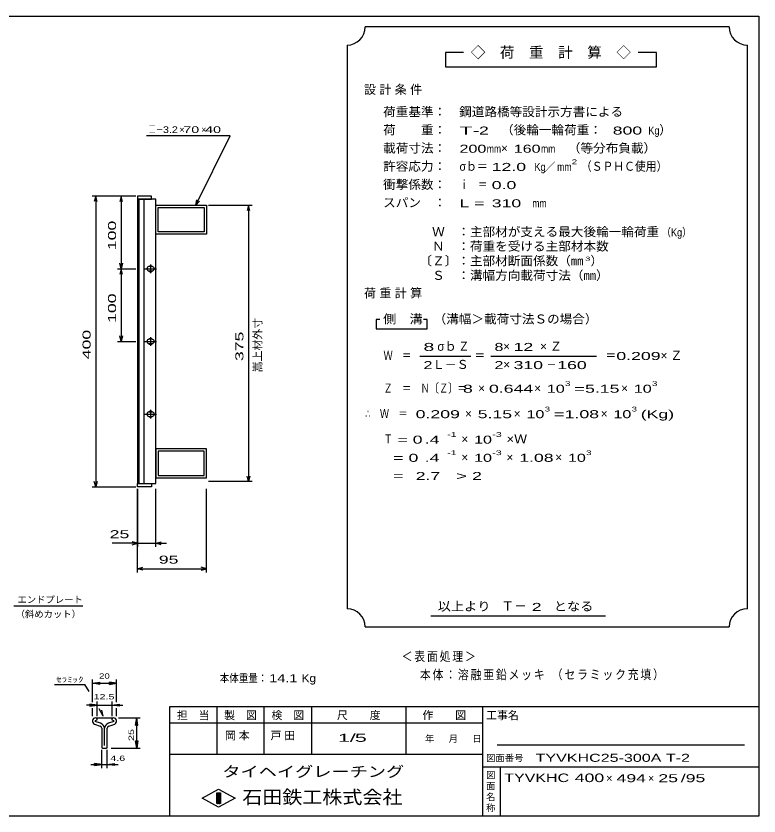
# Model space of a CAD drawing. Units: millimetres, scale not verified, with parts at other scales. Extents: x -910 to 868, y -641 to 524.
# Drawn here: x -153 to 868, y -576 to 524 of the extents above; entities that cross this region are included whole.
import ezdxf
from ezdxf.enums import TextEntityAlignment as Align

# ---------------------------------------------------------------- set-up
doc = ezdxf.new("R2010")
doc.units = ezdxf.units.MM
doc.header["$LTSCALE"] = 5
for name, color, linetype, lineweight in [('CADPAC_LAYER_0000', 150, 'Continuous', 25), ('CADPAC_LAYER_0016', 3, 'Continuous', 25), ('CADPAC_LAYER_0022', 2, 'Continuous', 25), ('CADPAC_LAYER_0032', 4, 'Continuous', 25)]:
    doc.layers.add(name, color=color, linetype=linetype, lineweight=lineweight)
doc.styles.add('ベクトル', font='')
doc.styles.get('ベクトル').set_extended_font_data('ベクトル')

msp = doc.modelspace()

# ---------------------------------------------------------------- linework, layer by layer
at = {"layer": 'CADPAC_LAYER_0000'}
for p, q in [((-862, 524.25), (868, 524.25)), ((868, 524.25), (868, -575.75)), ((868, -425.75), (58, -425.75)), ((58, -425.75), (58, -575.75)), ((123, -425.75), (123, -490.75)), ((188, -490.75), (188, -425.75)), ((253, -425.75), (253, -490.75)), ((383, -490.75), (383, -425.75)), ((488, -425.75), (488, -575.75)), ((488, -448.25), (58, -448.25)), ((848, -478.25), (508, -478.25)), ((58, -490.75), (488, -490.75)), ((488, -508.25), (868, -508.25)), ((513, -575.75), (513, -508.25)), ((103, -551.25), (125.5, -538.75)), ((125.5, -538.75), (148, -551.25)), ((123, -543.75), (128, -543.75)), ((123, -558.75), (123, -543.75)), ((123, -543.75), (124, -543.75)), ((124, -543.75), (124, -558.75)), ((125, -558.75), (125, -543.75)), ((125, -543.75), (126, -543.75)), ((126, -543.75), (126, -558.75)), ((127, -558.75), (127, -543.75)), ((127, -543.75), (128, -543.75)), ((128, -543.75), (128, -558.75)), ((128, -543.75), (128, -558.75)), ((125.5, -563.75), (103, -551.25)), ((128, -558.75), (123, -558.75)), ((124, -558.75), (125, -558.75)), ((148, -551.25), (125.5, -563.75)), ((126, -558.75), (127, -558.75)), ((868, -575.75), (-862, -575.75))]:
    msp.add_line(p, q, dxfattribs=at)
at = {"layer": 'CADPAC_LAYER_0016'}
for p, q in [((33, 276.75), (14, 276.75)), ((14, 276.75), (14, 272.25)), ((33, 272.25), (33, 276.75)), ((14, 272.25), (33, 272.25)), ((14, 272.25), (14, -118.75)), ((39, 272.25), (14, 272.25)), ((16, 272.25), (16, -118.75)), ((23, -118.75), (23, 272.25)), ((39, -118.75), (39, 272.25)), ((39, 264.25), (109, 264.25)), ((39, 224.25), (39, 264.25)), ((109, 264.25), (109, 224.25)), ((42.2, 261.05), (105.8, 261.05)), ((42.2, 227.45), (42.2, 261.05)), ((105.8, 261.05), (105.8, 227.45)), ((109, 224.25), (39, 224.25)), ((105.8, 227.45), (42.2, 227.45)), ((24, 176.75), (40, 176.75)), ((34, 179.75), (30, 179.75)), ((32, 182.75), (32, 170.75)), ((30, 173.75), (34, 173.75)), ((34, 79.75), (30, 79.75)), ((32, 82.75), (32, 70.75)), ((24, 76.75), (40, 76.75)), ((30, 73.75), (34, 73.75)), ((34, -20.25), (30, -20.25)), ((32, -17.25), (32, -29.25)), ((24, -23.25), (40, -23.25)), ((30, -26.25), (34, -26.25)), ((109, -70.75), (39, -70.75)), ((39, -70.75), (39, -110.75)), ((105.8, -73.95), (42.2, -73.95)), ((42.2, -73.95), (42.2, -107.55)), ((105.8, -107.55), (105.8, -73.95)), ((109, -110.75), (109, -70.75)), ((42.2, -107.55), (105.8, -107.55)), ((14, -118.75), (33, -118.75)), ((14, -123.25), (14, -118.75)), ((14, -118.75), (39, -118.75)), ((33, -118.75), (33, -123.25)), ((39, -110.75), (109, -110.75)), ((33, -123.25), (14, -123.25))]:
    msp.add_line(p, q, dxfattribs=at)
for centre, radius, start, end in [((30, 176.75), 3, 90, 270), ((32, 176.75), 4, 46.6, 133.4), ((34, 176.75), 3, 270, 90), ((32, 176.75), 4, 226.6, 313.4), ((30, 76.75), 3, 90, 270), ((32, 76.75), 4, 46.6, 133.4), ((34, 76.75), 3, 270, 90), ((32, 76.75), 4, 226.6, 313.4), ((30, -23.25), 3, 90, 270), ((32, -23.25), 4, 46.6, 133.4), ((34, -23.25), 3, 270, 90), ((32, -23.25), 4, 226.6, 313.4)]:
    msp.add_arc(centre, radius, start, end, dxfattribs=at)
at = {"layer": 'CADPAC_LAYER_0022', "color": 4}
for p, q in [((827, 509.25), (327, 509.25)), ((302, 484.25), (302, -290.75)), ((852, -290.75), (852, 484.25)), ((462, 474.25), (437, 474.25)), ((437, 474.25), (437, 454.25)), ((727, 474.25), (702, 474.25)), ((727, 454.25), (727, 474.25)), ((437, 454.25), (727, 454.25)), ((141.5, 359.25), (26.5, 359.25)), ((94, 264.25), (141.5, 359.25)), ((11.5, 276.75), (-48.5, 276.75)), ((-43.5, 276.75), (-45.5, 269.25)), ((-41.5, 269.25), (-43.5, 276.75)), ((-43.5, 276.75), (-43.5, -123.25)), ((11.5, 276.75), (-13.5, 276.75)), ((-8.5, 276.75), (-10.5, 269.25)), ((-6.5, 269.25), (-8.5, 276.75)), ((-8.5, 276.75), (-8.5, 176.75)), ((94, 264.25), (95.5, 271.55)), ((94, 264.25), (99, 269.75)), ((111.5, 264.25), (171.5, 264.25)), ((166.5, 264.25), (164.5, 256.75)), ((168.5, 256.75), (166.5, 264.25)), ((166.5, 264.25), (166.5, -115.75)), ((-13.5, 176.75), (11.5, 176.75)), ((-8.5, 176.75), (-10.5, 184.25)), ((-8.5, 176.75), (-10.5, 169.25)), ((-6.5, 184.25), (-8.5, 176.75)), ((-6.5, 169.25), (-8.5, 176.75)), ((-8.5, 176.75), (-8.5, 76.75)), ((347, 106.75), (342, 106.75)), ((342, 106.75), (342, 94.25)), ((412, 106.75), (407, 106.75)), ((412, 94.25), (412, 106.75)), ((342, 94.25), (412, 94.25)), ((-8.5, 76.75), (-10.5, 84.25)), ((-6.5, 84.25), (-8.5, 76.75)), ((-13.5, 76.75), (11.5, 76.75)), ((402, 56.75), (472, 56.75)), ((499.5, 56.75), (644.5, 56.75)), ((166.5, -115.75), (164.5, -108.25)), ((168.5, -108.25), (166.5, -115.75)), ((-43.5, -123.25), (-45.5, -115.75)), ((-41.5, -115.75), (-43.5, -123.25)), ((171.5, -115.75), (111.5, -115.75)), ((-48.5, -123.25), (11.5, -123.25)), ((14, -125.75), (14, -205.75)), ((14, -240.75), (14, -125.75)), ((39, -205.75), (39, -125.75)), ((109, -240.75), (109, -125.75)), ((14, -200.75), (-21, -200.75)), ((14, -200.75), (6.5, -198.75)), ((6.5, -202.75), (14, -200.75)), ((14, -200.75), (39, -200.75)), ((39, -200.75), (46.5, -198.75)), ((46.5, -202.75), (39, -200.75)), ((39, -200.75), (54, -200.75)), ((14, -235.75), (21.5, -233.75)), ((21.5, -237.75), (14, -235.75)), ((14, -235.75), (109, -235.75)), ((109, -235.75), (101.5, -233.75)), ((101.5, -237.75), (109, -235.75)), ((-156, -286.95), (-61, -286.95)), ((417, -300.75), (657, -300.75)), ((327, -315.75), (827, -315.75))]:
    msp.add_line(p, q, dxfattribs=at)
for centre, start, end in [((302, 509.25), 270, 0), ((852, 509.25), 180, 270), ((302, -315.75), 0, 90), ((852, -315.75), 90, 180)]:
    msp.add_arc(centre, 25, start, end, dxfattribs=at)
at = {"layer": 'CADPAC_LAYER_0032'}
for p, q in [((-100.167, -394.75), (-58.5, -394.75)), ((-52.667, -404.75), (-58.5, -394.75)), ((-48, -419.25), (-48, -388.25)), ((-48, -393.25), (-38, -391.75)), ((-38, -394.75), (-48, -393.25)), ((-48, -393.25), (-14.667, -393.25)), ((-38, -394.75), (-38, -391.75)), ((-14.667, -393.25), (-24.667, -391.75)), ((-24.667, -394.75), (-24.667, -391.75)), ((-24.667, -394.75), (-14.667, -393.25)), ((-14.667, -419.25), (-14.667, -388.25)), ((-41.333, -423.25), (-56.333, -423.25)), ((-41.333, -423.25), (-51.333, -421.75)), ((-51.333, -421.75), (-51.333, -424.75)), ((-51.333, -424.75), (-41.333, -423.25)), ((-48, -438.25), (-48, -427.25)), ((-41.333, -438.25), (-41.333, -418.25)), ((-41.333, -423.25), (-21.333, -423.25)), ((-33, -438.25), (-38.833, -428.25)), ((-21.333, -418.25), (-21.333, -438.25)), ((-21.333, -423.25), (-11.333, -421.75)), ((-11.333, -424.75), (-21.333, -423.25)), ((-21.333, -423.25), (-6.333, -423.25)), ((-14.667, -438.25), (-14.667, -427.25)), ((-11.333, -421.75), (-11.333, -424.75)), ((-33, -438.25), (-34.833, -430.417)), ((-45.298, -449.382), (-37.181, -452.232)), ((-36.832, -448.297), (-44.032, -445.764)), ((-43.767, -444.604), (-41.367, -443.438)), ((-42.85, -440.75), (-19.433, -440.75)), ((-41.367, -443.438), (-41.367, -443.054)), ((-18.669, -445.764), (-25.869, -448.297)), ((-25.52, -452.232), (-17.403, -449.382)), ((-21.334, -443.054), (-21.334, -443.438)), ((-21.334, -443.438), (-18.934, -444.604)), ((-12.167, -440.75), (17.833, -440.75)), ((11.333, -450.75), (12.833, -440.75)), ((11.333, -450.75), (14.333, -450.75)), ((14.333, -450.75), (12.833, -440.75)), ((12.833, -482.417), (12.833, -440.75)), ((-35.184, -455.07), (-35.184, -481.27)), ((-31.333, -478.6), (-31.333, -455.15)), ((-27.517, -481.27), (-27.517, -455.07)), ((12.833, -482.417), (11.333, -472.417)), ((11.333, -472.417), (14.333, -472.417)), ((14.333, -472.417), (12.833, -482.417)), ((-34.017, -482.436), (-28.684, -482.436)), ((-22.167, -482.417), (17.833, -482.417)), ((-35.167, -509.917), (-35.167, -484.917)), ((-27.5, -509.917), (-27.5, -484.917)), ((-50.167, -504.917), (-35.167, -504.917)), ((-35.167, -504.917), (-45.167, -503.417)), ((-45.167, -506.417), (-45.167, -503.417)), ((-45.167, -506.417), (-35.167, -504.917)), ((-35.167, -504.917), (-27.5, -504.917)), ((-27.5, -504.917), (-17.5, -503.417)), ((-17.5, -506.417), (-27.5, -504.917)), ((-27.5, -504.917), (-12.5, -504.917)), ((-17.5, -506.417), (-17.5, -503.417))]:
    msp.add_line(p, q, dxfattribs=at)
for centre, radius, start, end in [((-43.517, -445.25), 4.5, 90.98, 246.68), ((-43.491, -445.277), 0.733, 111.91, 222.33), ((-43.781, -443.16), 2.417, 2.5, 85.55), ((-38.983, -455.655), 7.667, 3.78, 73.7), ((-23.718, -455.655), 7.667, 106.3, 176.22), ((-18.92, -443.16), 2.417, 94.45, 177.5), ((-19.184, -445.25), 4.5, 293.32, 89.02002), ((-19.21, -445.277), 0.733, 317.67, 68.08999), ((-38.181, -455.066), 3, 0, 70.58), ((-24.52, -455.066), 3, 109.42, 180), ((-34.017, -481.27), 1.167, 180, 270), ((-28.684, -481.27), 1.167, 270, 0)]:
    msp.add_arc(centre, radius, start, end, dxfattribs=at)

# ---------------------------------------------------------------- texts
at = {"layer": 'CADPAC_LAYER_0000', "style": 'ベクトル'}
for s, height, p in [('担\u3000当', 11, (68, -437.25)), ('製\u3000図', 11, (133, -437.25)), ('検\u3000図', 11, (198, -437.25)), ('尺\u3000\u3000度', 11, (288, -437.25)), ('作\u3000\u3000図', 11, (405.5, -437.25)), ('工事名', 11, (493, -437.25)), ('年', 9.164, (409, -469.5)), ('月', 9.164, (441.5, -469.5)), ('日', 9.164, (474, -469.5)), ('図面番号', 9.164, (493, -496)), ('図', 9.164, (493, -519.5)), ('面', 9.164, (493, -534.5)), ('名', 9.164, (493, -549.5)), ('称', 9.164, (493, -564.5))]:
    msp.add_text(s, height=height, dxfattribs=at).set_placement(p, align=Align.MIDDLE_LEFT)
at = {"layer": 'CADPAC_LAYER_0000', "color": 222, "style": 'ベクトル'}
for s, height, width, p in [('タイヘイグレーチング', 14.66, 1.25, (130.5, -514.75)), ('石田鉄工株式会社', 18.33, 1.1, (158, -549.75))]:
    msp.add_text(s, height=height, dxfattribs=dict(at, width=width)).set_placement(p, align=Align.MIDDLE_LEFT)
at = {"layer": 'CADPAC_LAYER_0022', "style": 'ベクトル'}
for s, height, p in [('◇\u3000荷\u3000重\u3000計\u3000算\u3000◇', 14.66, (472, 474.25)), ('）', 12.1, (731, 367.5)), ('×', 9.164, (71.5, 368)), ('×', 9.164, (101.5, 368)), ('×', 12.1, (513.5, 342.5)), ('／', 11, (573.25, 316.75)), ('）', 12.1, (636.5, 187.5)), ('σｂ', 12.1, (426, 70)), ('×', 12.1, (516.5, 70)), ('Ｌ－Ｓ', 12.1, (419.5, 45)), ('×', 12.1, (516.5, 45)), ('×', 12.1, (482, 12.5)), ('×', 12.1, (559, 12.5)), ('×', 12.1, (678.5, 12.5)), ('×', 12.1, (464, -22.5)), ('×', 12.1, (531, -22.5)), ('×', 12.1, (650.5, -22.5)), ('×', 12.1, (459, -57.5)), ('×', 12.1, (459, -82.5)), ('×', 12.1, (521, -82.5)), ('×', 12.1, (588, -82.5)), ('エンドプレート', 9.164, (-151, -278.2)), ('Ｔ－', 12.83, (514, -287)), ('（斜めカット）', 9.164, (-153.5, -298.2)), ('×', 11, (658, -523.75)), ('×', 11, (715.5, -523.75))]:
    msp.add_text(s, height=height, dxfattribs=at).set_placement(p, align=Align.MIDDLE_LEFT)
for s, height, width, p in [('荷重基準：\u3000', 12.1, 1.05, (351.5, 392.5)), ('鋼道路橋等設計示方書による', 12.1, 1.05, (456, 392.5)), ('荷\u3000\u3000重：\u3000', 12.1, 1.05, (351.5, 367.5)), ('（後輪一輪荷重：', 12.1, 1.05, (513.5, 367.5)), ('□－', 9.164, 0.8, (29, 368)), ('3.2', 9.164, 1.2, (49, 368)), (' 70 ', 9.164, 1.6, (71.5, 368)), (' 40 ', 9.164, 1.6, (101.5, 368)), ('T-', 11, 2, (456.5, 366.75)), (' 2 ', 11, 1.65, (476.5, 366.75)), ('  800', 11, 1.65, (653.5, 366.75)), ('Kg', 11, 0.85, (716, 366.75)), ('載荷寸法：\u3000', 12.1, 1.05, (351.5, 342.5)), ('200', 11, 1.5, (456.5, 341.75)), ('mm', 11, 0.8, (494, 341.75)), ('160', 11, 1.5, (531, 341.75)), ('mm', 11, 0.8, (568.5, 341.75)), ('\u3000（等分布負載）', 12.1, 1.05, (588, 342.5)), ('許容応力：\u3000', 12.1, 1.05, (351.5, 317.5)), ('σｂ＝', 12.1, 0.9, (456.5, 317.5)), (' 12.0', 11, 1.65, (494, 316.75)), ('Kg', 11, 0.85, (559.5, 316.75)), ('mm', 11, 0.8, (590.75, 316.75)), ('2', 6.598, 1.5, (610.75, 323.75)), ('（ＳＰＨＣ使用）', 12.1, 0.9, (623.25, 317.5)), ('衝撃係数：\u3000', 12.1, 1.05, (351.5, 292.5)), ('ｉ\u3000＝', 12.1, 0.75, (456.5, 292.5)), (' 0.0', 11, 1.65, (494, 291.75)), ('スパン\u3000：\u3000', 12.1, 1.05, (351.5, 267.5)), ('L =', 11, 1.65, (456.5, 266.75)), (' 310 ', 11, 1.65, (494, 266.75)), ('mm', 11, 0.8, (556.5, 266.75)), ('\u3000Ｗ\u3000：主部材が支える最大後輪一輪荷重', 12.1, 1.05, (401.5, 227.5)), ('（Kg）', 11, 0.85, (734, 226.75)), ('\u3000Ｎ\u3000：荷重を受ける主部材本数', 12.1, 1.05, (401.5, 207.5)), ('〔Ｚ〕：主部材断面係数（㎜', 12.1, 1.05, (401.5, 187.5)), ('3', 5.499, 1.8, (629, 190.5)), ('\u3000Ｓ\u3000：溝幅方向載荷寸法（㎜）', 12.1, 1.05, (401.5, 167.5)), ('側\u3000溝', 12.1, 1.1, (351.5, 107.5)), ('\u3000（溝幅＞載荷寸法Ｓの場合）', 12.1, 1.05, (403.5, 107.5)), ('8', 11, 1.8, (407, 69.25)), ('Ｚ', 12.1, 0.9, (455, 70)), ('8', 11, 1.5, (504.5, 69.25)), (' 12 ', 11, 1.65, (524, 69.25)), ('Ｗ\u3000＝', 12.1, 0.75, (352, 57.5)), ('＝', 12.1, 0.9, (477, 57.5)), ('＝', 12.1, 0.9, (657, 57.5)), ('0.209', 11, 1.65, (672, 56.75)), ('2', 11, 1.5, (407, 44.25)), ('2', 11, 1.5, (504.5, 44.25)), (' 310 ', 11, 1.65, (524, 44.25)), ('－', 12.1, 0.75, (576.5, 45)), (' 160 ', 11, 1.65, (584, 44.25)), ('3', 6.598, 1.5, (601.5, 18.75)), ('3', 6.598, 1.5, (721, 18.75)), ('Ｚ\u3000＝\u3000Ｎ〔Ｚ〕＝', 12.1, 0.75, (352, 12.5)), (' 8 ', 11, 1.65, (454.5, 11.75)), ('0.644', 11, 1.65, (497, 11.75)), ('10', 11, 1.5, (576.5, 11.75)), ('=', 11, 1.7, (614, 11.75)), ('5.15', 11, 1.65, (629, 11.75)), ('10', 11, 1.5, (696, 11.75)), ('∴\u3000Ｗ\u3000＝', 12.1, 0.75, (327, -22.5)), (' 0.209', 11, 1.65, (389.5, -23.25)), ('5.15', 11, 1.65, (481.5, -23.25)), ('10', 11, 1.5, (548.5, -23.25)), ('3', 6.598, 1.5, (573.5, -16.25)), ('=', 11, 1.7, (586, -23.25)), ('1.08', 11, 1.65, (601, -23.25)), ('10', 11, 1.5, (668, -23.25)), ('3', 6.598, 1.5, (693, -16.25)), ('(Kg)', 11, 1.65, (705.5, -23.25)), ('Ｔ', 12.1, 0.75, (352, -57.5)), (' = 0', 11, 1.65, (364.5, -58.25)), (' .4 ', 11, 1.65, (402, -58.25)), ('-1', 6.598, 1.65, (439.5, -51.25)), ('10', 11, 1.5, (476.5, -58.25)), ('-3', 6.598, 1.65, (501.5, -51.25)), ('×Ｗ', 12.1, 1.1, (521, -57.5)), ('-1', 6.598, 1.65, (439.5, -76.25)), ('-3', 6.598, 1.65, (501.5, -76.25)), ('3', 6.598, 1.5, (630.5, -76.25)), ('  = 0', 11, 1.65, (352, -83.25)), (' .4 ', 11, 1.65, (402, -83.25)), ('10', 11, 1.5, (476.5, -83.25)), ('1.08', 11, 1.65, (538.5, -83.25)), ('10', 11, 1.5, (605.5, -83.25)), ('  =', 11, 1.65, (352, -108.25)), (' 2.7', 11, 1.65, (389.5, -108.25)), ('>', 11, 1.7, (452, -108.25)), (' 2 ', 11, 1.65, (467, -108.25)), (' 25 ', 11, 1.65, (-31, -188.25)), (' 95 ', 11, 1.65, (36.5, -223.25)), ('以上より\u3000', 12.1, 1.1, (426.5, -287.5)), (' 2 ', 11, 1.65, (549, -288.25)), ('となる', 12.1, 1.1, (586, -287.5)), ('本体重量：', 11, 0.85, (127, -386.25)), (' 14.1', 11, 1.35, (189.5, -386.25)), ('Kg', 11, 1.1, (239.5, -386.25)), ('1/', 11, 2, (289.5, -468.25)), (' 5 ', 11, 2, (304.5, -468.25)), ('TYVKHC25-300A T-2', 11, 1.5, (561, -495.75)), ('TYVKHC', 11.73, 1.4, (518, -523.25)), (' 400 ', 11.73, 1.55, (608, -523.25)), (' 494 ', 11, 1.65, (665.5, -523.75)), (' 25 ', 11, 1.65, (723, -523.75)), ('/', 11, 1.65, (760.5, -523.75)), (' 95 ', 11, 1.65, (760.5, -523.75))]:
    msp.add_text(s, height=height, dxfattribs=dict(at, width=width)).set_placement(p, align=Align.MIDDLE_LEFT)
at = {"layer": 'CADPAC_LAYER_0022', "style": 'ベクトル', "width": 1.65}
for s, p in [(' 100 ', (-21, 195.5)), (' 100 ', (-21, 95.5)), (' 400 ', (-56, 45.5)), (' 375 ', (154, 43))]:
    msp.add_text(s, height=11, rotation=90, dxfattribs=at).set_placement(p, align=Align.MIDDLE_LEFT)
at = {"layer": 'CADPAC_LAYER_0022', "style": 'ベクトル'}
msp.add_text('嵩上材外寸', height=11, rotation=90, dxfattribs=at).set_placement((179, 34.25), align=Align.MIDDLE_LEFT)
at = {"layer": 'CADPAC_LAYER_0022', "attachment_point": 4, "style": 'ベクトル'}
for s, insert, char_height in [('\\T1.28;設計条件', (325.25, 422.5), 12.1), ('\\T1.28;荷重計算', (325.25, 142.5), 12.1), ('\\T1.42;×Ｚ', (567.25, 70), 12.1), ('\\T1.42;×Ｚ', (732.75, 57.5), 12.1), ('\\T1.17;\\W0.85;＜表面処理＞', (377, -357), 12.83), ('\\T1.17;\\W0.85;本体：溶融亜鉛メッキ', (402, -382), 12.83), ('\\T1.17;\\W0.85;（セラミック充填）', (583.25, -382), 12.83), ('\\T1.25;岡本\u3000', (134.25, -465.75), 11), ('\\T1.25;戸田\u3000', (196.75, -465.75), 11)]:
    msp.add_mtext(s, dxfattribs=dict(at, insert=insert, char_height=char_height))
at = {"layer": 'CADPAC_LAYER_0032', "color": 2, "style": 'ベクトル'}
for s, width, p in [('ｾﾗﾐｯｸ', 1.5, (-97.667, -388.25)), ('20', 1.35, (-38.833, -383.25)), ('12.5', 1.5, (-46.333, -411.75)), (' 4.6 ', 1.5, (-27.5, -496.417))]:
    msp.add_text(s, height=7.331, dxfattribs=dict(at, width=width)).set_placement(p, align=Align.MIDDLE_LEFT)
at = {"layer": 'CADPAC_LAYER_0032', "color": 2, "style": 'ベクトル', "width": 1.5}
msp.add_text(' 25 ', height=7.331, rotation=90, dxfattribs=at).set_placement((5.333, -476.583), align=Align.MIDDLE_LEFT)

doc.saveas('drawing.dxf')
